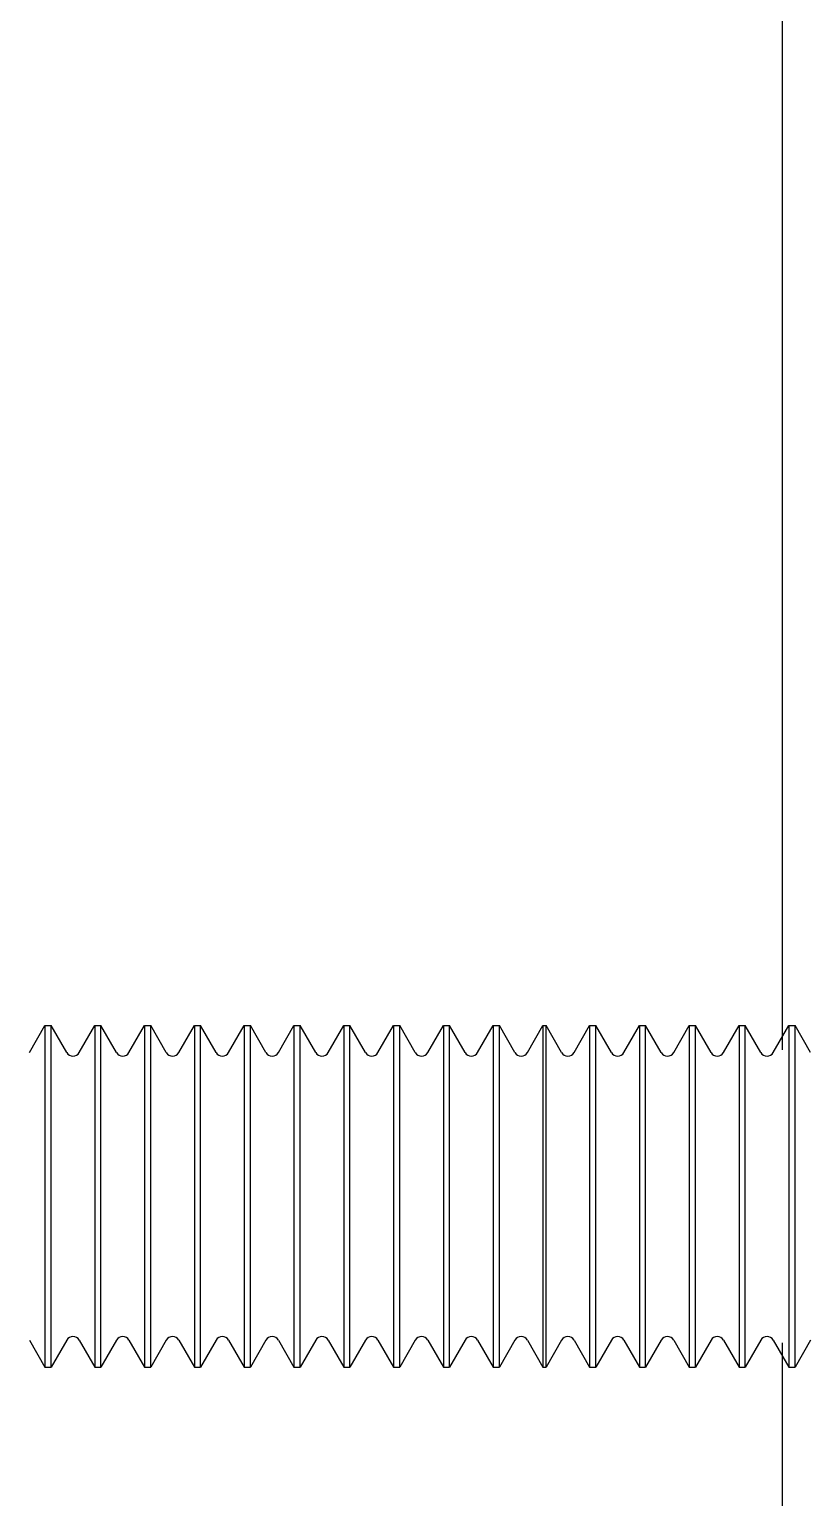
# Model space of a CAD drawing. Header units: millimetres. Extents: x -23083795 to 376618, y 113268 to 3804440.
# Drawn here: x 225454.4 to 225491, y 120892.4 to 120961.2 of the extents above; entities that cross this region are included whole.
import ezdxf

# ---------------------------------------------------------------- set-up
doc = ezdxf.new("R2010")
doc.units = ezdxf.units.MM
doc.header["$LTSCALE"] = 6

msp = doc.modelspace()

# ---------------------------------------------------------------- linework, layer by layer
at = {"color": 2, "lineweight": -3, "ltscale": 30, "extrusion": (0, 1, -2.22045e-16)}
for p, q in [((225489.70097, 120913.35846, -1.36858), (225489.70097, 122312.12253, -1.36858)), ((225454.4172, 120913.22395, -1.36858), (225455.14637, 120914.48691, -1.36858)), ((225455.14637, 120914.48691, -1.36858), (225455.14637, 120898.48691, -1.36858)), ((225455.14637, 120914.48691, -1.36858), (225455.43803, 120914.48691, -1.36858)), ((225455.43803, 120898.48691, -1.36858), (225455.43803, 120914.48691, -1.36858)), ((225456.1672, 120913.22395, -1.36858), (225455.43803, 120914.48691, -1.36858)), ((225456.75053, 120913.22395, -1.36858), (225457.4797, 120914.48691, -1.36858)), ((225457.4797, 120914.48691, -1.36858), (225457.4797, 120898.48691, -1.36858)), ((225457.4797, 120914.48691, -1.36858), (225457.77137, 120914.48691, -1.36858)), ((225457.77137, 120898.48691, -1.36858), (225457.77137, 120914.48691, -1.36858)), ((225458.50053, 120913.22395, -1.36858), (225457.77137, 120914.48691, -1.36858)), ((225459.08387, 120913.22395, -1.36858), (225459.81303, 120914.48691, -1.36858)), ((225459.81303, 120914.48691, -1.36858), (225459.81303, 120898.48691, -1.36858)), ((225459.81303, 120914.48691, -1.36858), (225460.1047, 120914.48691, -1.36858)), ((225460.1047, 120898.48691, -1.36858), (225460.1047, 120914.48691, -1.36858)), ((225460.83387, 120913.22395, -1.36858), (225460.1047, 120914.48691, -1.36858)), ((225461.4172, 120913.22395, -1.36858), (225462.14637, 120914.48691, -1.36858)), ((225462.14637, 120914.48691, -1.36858), (225462.14637, 120898.48691, -1.36858)), ((225462.14637, 120914.48691, -1.36858), (225462.43803, 120914.48691, -1.36858)), ((225462.43803, 120898.48691, -1.36858), (225462.43803, 120914.48691, -1.36858)), ((225463.1672, 120913.22395, -1.36858), (225462.43803, 120914.48691, -1.36858)), ((225463.75053, 120913.22395, -1.36858), (225464.4797, 120914.48691, -1.36858)), ((225464.4797, 120914.48691, -1.36858), (225464.4797, 120898.48691, -1.36858)), ((225464.4797, 120914.48691, -1.36858), (225464.77137, 120914.48691, -1.36858)), ((225464.77137, 120898.48691, -1.36858), (225464.77137, 120914.48691, -1.36858)), ((225465.50053, 120913.22395, -1.36858), (225464.77137, 120914.48691, -1.36858)), ((225466.08387, 120913.22395, -1.36858), (225466.81303, 120914.48691, -1.36858)), ((225466.81303, 120914.48691, -1.36858), (225466.81303, 120898.48691, -1.36858)), ((225466.81303, 120914.48691, -1.36858), (225467.1047, 120914.48691, -1.36858)), ((225467.1047, 120898.48691, -1.36858), (225467.1047, 120914.48691, -1.36858)), ((225467.83387, 120913.22395, -1.36858), (225467.1047, 120914.48691, -1.36858)), ((225468.4172, 120913.22395, -1.36858), (225469.14637, 120914.48691, -1.36858)), ((225469.14637, 120914.48691, -1.36858), (225469.14637, 120898.48691, -1.36858)), ((225469.14637, 120914.48691, -1.36858), (225469.43803, 120914.48691, -1.36858)), ((225469.43803, 120898.48691, -1.36858), (225469.43803, 120914.48691, -1.36858)), ((225470.1672, 120913.22395, -1.36858), (225469.43803, 120914.48691, -1.36858)), ((225470.75053, 120913.22395, -1.36858), (225471.4797, 120914.48691, -1.36858)), ((225471.4797, 120914.48691, -1.36858), (225471.4797, 120898.48691, -1.36858)), ((225471.4797, 120914.48691, -1.36858), (225471.77137, 120914.48691, -1.36858)), ((225471.77137, 120898.48691, -1.36858), (225471.77137, 120914.48691, -1.36858)), ((225472.50053, 120913.22395, -1.36858), (225471.77137, 120914.48691, -1.36858)), ((225473.08387, 120913.22395, -1.36858), (225473.81303, 120914.48691, -1.36858)), ((225473.81303, 120914.48691, -1.36858), (225473.81303, 120898.48691, -1.36858)), ((225473.81303, 120914.48691, -1.36858), (225474.1047, 120914.48691, -1.36858)), ((225474.1047, 120898.48691, -1.36858), (225474.1047, 120914.48691, -1.36858)), ((225474.83387, 120913.22395, -1.36858), (225474.1047, 120914.48691, -1.36858)), ((225475.4172, 120913.22395, -1.36858), (225476.14637, 120914.48691, -1.36858)), ((225476.14637, 120914.48691, -1.36858), (225476.14637, 120898.48691, -1.36858)), ((225476.14637, 120914.48691, -1.36858), (225476.43803, 120914.48691, -1.36858)), ((225476.43803, 120898.48691, -1.36858), (225476.43803, 120914.48691, -1.36858)), ((225477.1672, 120913.22395, -1.36858), (225476.43803, 120914.48691, -1.36858)), ((225477.75053, 120913.22395, -1.36858), (225478.4797, 120914.48691, -1.36858)), ((225478.4797, 120914.48691, -1.36858), (225478.4797, 120898.48691, -1.36858)), ((225478.4797, 120914.48691, -1.36858), (225478.62553, 120914.48691, -1.36858)), ((225478.62553, 120898.48691, -1.36858), (225478.62553, 120914.48691, -1.36858)), ((225479.3547, 120913.22395, -1.36858), (225478.62553, 120914.48691, -1.36858)), ((225479.93803, 120913.22395, -1.36858), (225480.6672, 120914.48691, -1.36858)), ((225480.6672, 120914.48691, -1.36858), (225480.6672, 120898.48691, -1.36858)), ((225480.6672, 120914.48691, -1.36858), (225480.95887, 120914.48691, -1.36858)), ((225480.95887, 120898.48691, -1.36858), (225480.95887, 120914.48691, -1.36858)), ((225481.68803, 120913.22395, -1.36858), (225480.95887, 120914.48691, -1.36858)), ((225482.27137, 120913.22395, -1.36858), (225483.00053, 120914.48691, -1.36858)), ((225483.00053, 120914.48691, -1.36858), (225483.00053, 120898.48691, -1.36858)), ((225483.00053, 120914.48691, -1.36858), (225483.2922, 120914.48691, -1.36858)), ((225483.2922, 120898.48691, -1.36858), (225483.2922, 120914.48691, -1.36858)), ((225484.02137, 120913.22395, -1.36858), (225483.2922, 120914.48691, -1.36858)), ((225484.6047, 120913.22395, -1.36858), (225485.33387, 120914.48691, -1.36858)), ((225485.33387, 120914.48691, -1.36858), (225485.33387, 120898.48691, -1.36858)), ((225485.33387, 120914.48691, -1.36858), (225485.62553, 120914.48691, -1.36858)), ((225485.62553, 120898.48691, -1.36858), (225485.62553, 120914.48691, -1.36858)), ((225486.3547, 120913.22395, -1.36858), (225485.62553, 120914.48691, -1.36858)), ((225486.93803, 120913.22395, -1.36858), (225487.6672, 120914.48691, -1.36858)), ((225487.6672, 120914.48691, -1.36858), (225487.6672, 120898.48691, -1.36858)), ((225487.6672, 120914.48691, -1.36858), (225487.95887, 120914.48691, -1.36858)), ((225487.95887, 120898.48691, -1.36858), (225487.95887, 120914.48691, -1.36858)), ((225488.68803, 120913.22395, -1.36858), (225487.95887, 120914.48691, -1.36858)), ((225489.27137, 120913.22395, -1.36858), (225490.00053, 120914.48691, -1.36858)), ((225490.00053, 120914.48691, -1.36858), (225490.00053, 120898.48691, -1.36858)), ((225490.00053, 120914.48691, -1.36858), (225490.2922, 120914.48691, -1.36858)), ((225490.2922, 120898.48691, -1.36858), (225490.2922, 120914.48691, -1.36858)), ((225491.02137, 120913.22395, -1.36858), (225490.2922, 120914.48691, -1.36858)), ((225454.4172, 120899.74986, -1.36858), (225455.14637, 120898.48691, -1.36858)), ((225456.1672, 120899.74986, -1.36858), (225455.43803, 120898.48691, -1.36858)), ((225456.75053, 120899.74986, -1.36858), (225457.4797, 120898.48691, -1.36858)), ((225458.50053, 120899.74986, -1.36858), (225457.77137, 120898.48691, -1.36858)), ((225459.08387, 120899.74986, -1.36858), (225459.81303, 120898.48691, -1.36858)), ((225460.83387, 120899.74986, -1.36858), (225460.1047, 120898.48691, -1.36858)), ((225461.4172, 120899.74986, -1.36858), (225462.14637, 120898.48691, -1.36858)), ((225463.1672, 120899.74986, -1.36858), (225462.43803, 120898.48691, -1.36858)), ((225463.75053, 120899.74986, -1.36858), (225464.4797, 120898.48691, -1.36858)), ((225465.50053, 120899.74986, -1.36858), (225464.77137, 120898.48691, -1.36858)), ((225466.08387, 120899.74986, -1.36858), (225466.81303, 120898.48691, -1.36858)), ((225467.83387, 120899.74986, -1.36858), (225467.1047, 120898.48691, -1.36858)), ((225468.4172, 120899.74986, -1.36858), (225469.14637, 120898.48691, -1.36858)), ((225470.1672, 120899.74986, -1.36858), (225469.43803, 120898.48691, -1.36858)), ((225470.75053, 120899.74986, -1.36858), (225471.4797, 120898.48691, -1.36858)), ((225472.50053, 120899.74986, -1.36858), (225471.77137, 120898.48691, -1.36858)), ((225473.08387, 120899.74986, -1.36858), (225473.81303, 120898.48691, -1.36858)), ((225474.83387, 120899.74986, -1.36858), (225474.1047, 120898.48691, -1.36858)), ((225475.4172, 120899.74986, -1.36858), (225476.14637, 120898.48691, -1.36858)), ((225477.1672, 120899.74986, -1.36858), (225476.43803, 120898.48691, -1.36858)), ((225477.75053, 120899.74986, -1.36858), (225478.4797, 120898.48691, -1.36858)), ((225479.3547, 120899.74986, -1.36858), (225478.62553, 120898.48691, -1.36858)), ((225479.93803, 120899.74986, -1.36858), (225480.6672, 120898.48691, -1.36858)), ((225481.68803, 120899.74986, -1.36858), (225480.95887, 120898.48691, -1.36858)), ((225482.27137, 120899.74986, -1.36858), (225483.00053, 120898.48691, -1.36858)), ((225484.02137, 120899.74986, -1.36858), (225483.2922, 120898.48691, -1.36858)), ((225484.6047, 120899.74986, -1.36858), (225485.33387, 120898.48691, -1.36858)), ((225486.3547, 120899.74986, -1.36858), (225485.62553, 120898.48691, -1.36858)), ((225486.93803, 120899.74986, -1.36858), (225487.6672, 120898.48691, -1.36858)), ((225488.68803, 120899.74986, -1.36858), (225487.95887, 120898.48691, -1.36858)), ((225489.27137, 120899.74986, -1.36858), (225490.00053, 120898.48691, -1.36858)), ((225489.70097, 120876.86337, -1.36858), (225489.70097, 120899.61535, -1.36858)), ((225491.02137, 120899.74986, -1.36858), (225490.2922, 120898.48691, -1.36858)), ((225455.14637, 120898.48691, -1.36858), (225455.43803, 120898.48691, -1.36858)), ((225457.4797, 120898.48691, -1.36858), (225457.77137, 120898.48691, -1.36858)), ((225459.81303, 120898.48691, -1.36858), (225460.1047, 120898.48691, -1.36858)), ((225462.14637, 120898.48691, -1.36858), (225462.43803, 120898.48691, -1.36858)), ((225464.4797, 120898.48691, -1.36858), (225464.77137, 120898.48691, -1.36858)), ((225466.81303, 120898.48691, -1.36858), (225467.1047, 120898.48691, -1.36858)), ((225469.14637, 120898.48691, -1.36858), (225469.43803, 120898.48691, -1.36858)), ((225471.4797, 120898.48691, -1.36858), (225471.77137, 120898.48691, -1.36858)), ((225473.81303, 120898.48691, -1.36858), (225474.1047, 120898.48691, -1.36858)), ((225476.14637, 120898.48691, -1.36858), (225476.43803, 120898.48691, -1.36858)), ((225478.4797, 120898.48691, -1.36858), (225478.62553, 120898.48691, -1.36858)), ((225480.6672, 120898.48691, -1.36858), (225480.95887, 120898.48691, -1.36858)), ((225483.00053, 120898.48691, -1.36858), (225483.2922, 120898.48691, -1.36858)), ((225485.33387, 120898.48691, -1.36858), (225485.62553, 120898.48691, -1.36858)), ((225487.6672, 120898.48691, -1.36858), (225487.95887, 120898.48691, -1.36858)), ((225490.00053, 120898.48691, -1.36858), (225490.2922, 120898.48691, -1.36858))]:
    msp.add_line(p, q, dxfattribs=at)
at = {"color": 2, "lineweight": -3, "ltscale": 30}
for centre, start, end in [((225456.45887, 120913.39235, -1.36858), 210, 330), ((225458.7922, 120913.39235, -1.36858), 210, 330), ((225461.12553, 120913.39235, -1.36858), 210, 330), ((225463.45887, 120913.39235, -1.36858), 210, 330), ((225465.7922, 120913.39235, -1.36858), 210, 330), ((225468.12553, 120913.39235, -1.36858), 210, 330), ((225470.45887, 120913.39235, -1.36858), 210, 330), ((225472.7922, 120913.39235, -1.36858), 210, 330), ((225475.12553, 120913.39235, -1.36858), 210, 330), ((225477.45887, 120913.39235, -1.36858), 210, 330), ((225479.64637, 120913.39235, -1.36858), 210, 330), ((225481.9797, 120913.39235, -1.36858), 210, 330), ((225484.31303, 120913.39235, -1.36858), 210, 330), ((225486.64637, 120913.39235, -1.36858), 210, 330), ((225488.9797, 120913.39235, -1.36858), 210, 330), ((225456.45887, 120899.58147, -1.36858), 30, 150), ((225458.7922, 120899.58147, -1.36858), 30, 150), ((225461.12553, 120899.58147, -1.36858), 30, 150), ((225463.45887, 120899.58147, -1.36858), 30, 150), ((225465.7922, 120899.58147, -1.36858), 30, 150), ((225468.12553, 120899.58147, -1.36858), 30, 150), ((225470.45887, 120899.58147, -1.36858), 30, 150), ((225472.7922, 120899.58147, -1.36858), 30, 150), ((225475.12553, 120899.58147, -1.36858), 30, 150), ((225477.45887, 120899.58147, -1.36858), 30, 150), ((225479.64637, 120899.58147, -1.36858), 30, 150), ((225481.9797, 120899.58147, -1.36858), 30, 150), ((225484.31303, 120899.58147, -1.36858), 30, 150), ((225486.64637, 120899.58147, -1.36858), 30, 150), ((225488.9797, 120899.58147, -1.36858), 30, 150)]:
    msp.add_arc(centre, 0.33679, start, end, dxfattribs=at)

doc.saveas('drawing.dxf')
